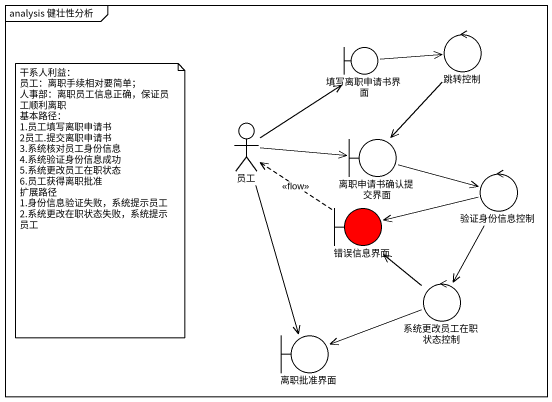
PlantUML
@startuml
mainframe analysis 健壮性分析
control 跳转控制
boundary 填写离职申请书界面
actor 员工
boundary 离职申请书确认提交界面
control 验证身份信息控制
boundary 错误信息界面 #FF0000
control 系统更改员工在职状态控制
boundary 离职批准界面
跳转控制 --> 离职申请书确认提交界面
填写离职申请书界面 -right-> 跳转控制
员工 -up-> 填写离职申请书界面
员工 -right-> 离职申请书确认提交界面
员工 --> 离职批准界面
离职申请书确认提交界面 -right-> 验证身份信息控制
验证身份信息控制 -left-> 错误信息界面
验证身份信息控制 --> 系统更改员工在职状态控制
错误信息界面 .up.> 员工 : <<flow>>
系统更改员工在职状态控制 -up-> 错误信息界面
系统更改员工在职状态控制 -left-> 离职批准界面
note as N1
  干系人利益：
  员工：离职手续相对要简单；
  人事部：离职员工信息正确，保证员工顺利离职
  基本路径：
  1.员工填写离职申请书
  2员工.提交离职申请书
  3.系统核对员工身份信息
  4.系统验证身份信息成功
  5.系统更改员工在职状态
  6.员工获得离职批准
  扩展路径
  1.身份信息验证失败，系统提示员工
  2.系统更改在职状态失败，系统提示员工
end note
@enduml
